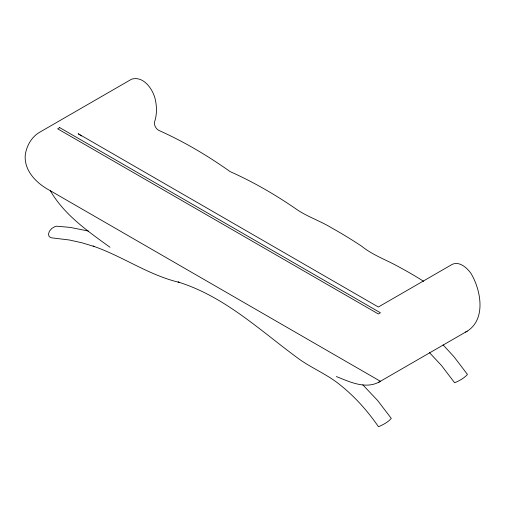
<?xml version="1.0" encoding="UTF-8"?>
<svg xmlns="http://www.w3.org/2000/svg" width="505" height="505" viewBox="0 0 505 505"><rect width="100%" height="100%" fill="white"/><g stroke="black" fill="none" stroke-linecap="round" stroke-linejoin="round"><path stroke-width="0.76" d="M336.374 376.572C349.372 381.692 364.869 389.349 378.674 382.272L467.22 331.154C486.397 319.141 480.886 289.693 470.843 273.199C466.79 267.7 459.55 261.053 452.253 264.342L378.34 307.015L78.187 133.724L81.444 135.959M465.496 332.145L467.22 331.154M378.674 382.272L380.398 381.281L50.304 190.707C37.105 183.814 23.912 171.113 25.256 154.997C26.5 146.115 31.367 137.234 39.188 132.531L131.571 79.197C143.843 75.415 153.747 90.174 155.546 100.76C156.992 108.019 156.803 115.67 154.322 122.664C154.296 125.682 156.001 128.655 158.532 130.271C183.757 141.501 207.624 155.635 230.129 171.605C253.144 181.85 275.029 194.52 295.779 208.78C306.87 216.664 320.151 220.78 331.728 227.951C341.992 233.663 352.01 239.806 361.795 246.301C372.602 255.025 385.706 259.652 397.763 266.274C406.557 270.989 415.192 275.989 423.632 281.31M88.419 231.056L70.302 227.414L56.636 226.189L55.007 226.581L51.807 228.43L49.408 231.233L48.455 234.244L49.193 236.656L51.434 237.823L69.431 240.008L81.741 242.747L94.265 246.497L93.128 246.124C122.671 256.262 148.546 275.137 179.25 282.371L178.12 281.998C225.363 296.7 260.971 331.343 300.002 359.724C313.315 368.947 328.547 375.139 341.001 385.637C355.501 397.328 367.943 411.423 378.472 426.75C383.042 424.844 388.225 422.041 391.287 418.418L377.721 400.604L362.824 384.848M109.989 247.267C87.87 231.233 64.236 214.865 50.304 190.707M443.055 344.865L453.888 356.631L467.453 374.439C464.385 378.062 459.209 380.871 454.639 382.777L441.522 365.544L429.37 352.528M59.716 127.632L57.658 128.819L378.34 313.965L380.398 312.772L59.716 127.632"/></g></svg>
